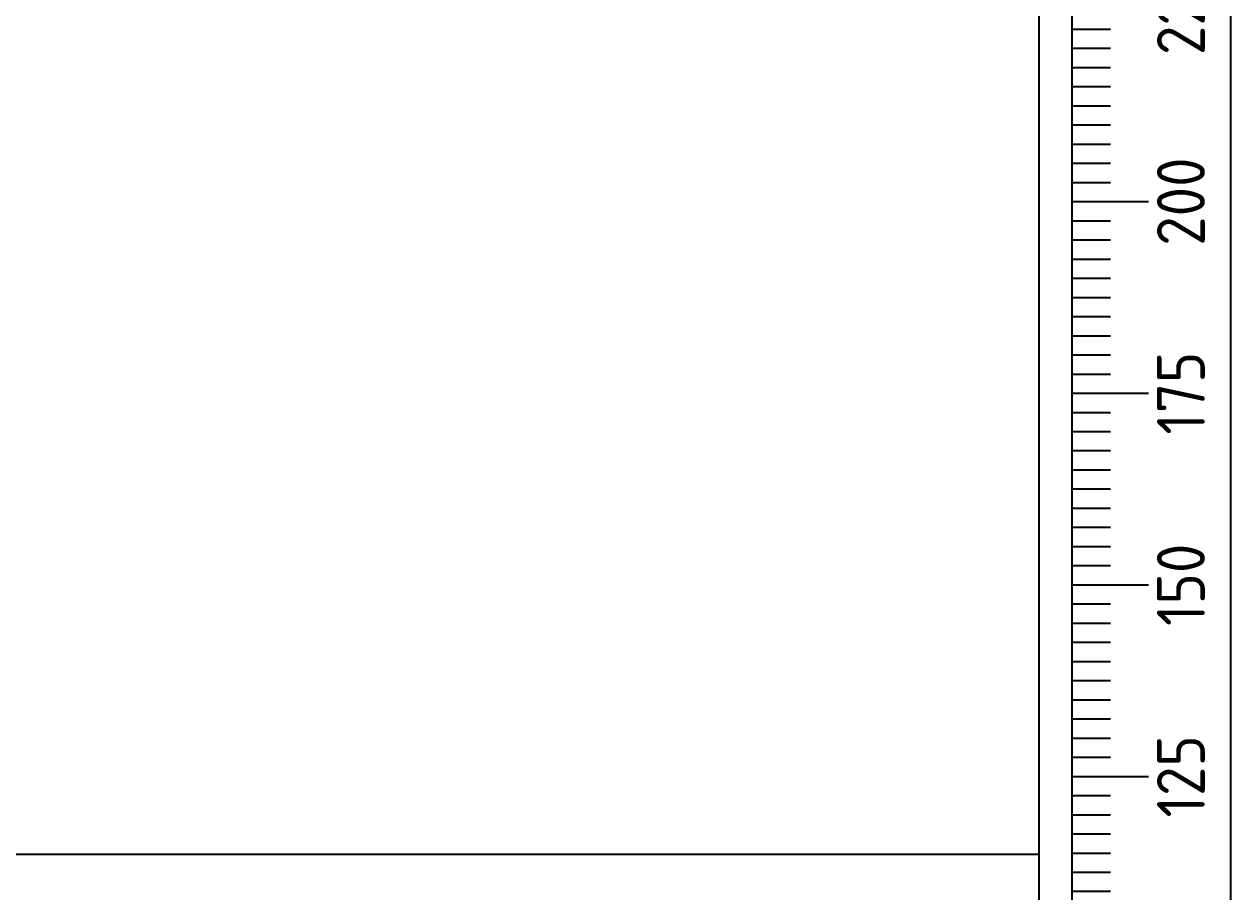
# Model space of a CAD drawing. Header units: millimetres. Extents: x 0 to 420, y 0 to 297.
# Drawn here: x 384 to 415.5, y 81.85 to 104.5 of the extents above; entities that cross this region are included whole.
import ezdxf
from ezdxf.enums import TextEntityAlignment as Align

# ---------------------------------------------------------------- set-up
doc = ezdxf.new("R2010")
doc.units = ezdxf.units.MM
doc.header["$LTSCALE"] = 10
doc.header["$MEASUREMENT"] = 0
for name, color, linetype in [('L18', 4, 'Continuous'), ('L25', 1, 'Continuous'), ('TBLK18', 4, 'Continuous'), ('TBLK25', 1, 'Continuous'), ('TBLK35', 3, 'Continuous'), ('TBLK50', 7, 'Continuous')]:
    doc.layers.add(name, color=color, linetype=linetype)
doc.styles.add('ISO', font='isocp2.shx')

# ---------------------------------------------------------------- blocks, each defined once
blk = doc.blocks.new('A3BBLK')
at = {"layer": 'TBLK50'}
blk.add_line((415.5, 4.5), (415.5, 292.5), dxfattribs=at)
blk = doc.blocks.new('a3_in_vtblk std dwg')
at = {"layer": 'TBLK35'}
for p, q in [((410.5, 37), (410.5, 292.5)), ((352.5, 82.841), (410.5, 82.841))]:
    blk.add_line(p, q, dxfattribs=at)
blk.add_blockref('A3BBLK', (0, 0))
at = {"layer": 'TBLK18', "style": 'ISO'}
blk.add_attdef('MR_DIRECTORATE', text='', height=1.5, dxfattribs=at).set_placement((381.5, 68.119), align=Align.CENTER)
for tag, p in [('STREET_NAME', (355.514, 62.1)), ('SUBURB_POSTCODE', (388.488, 62.1)), ('TELEPHONE_NO.', (368.306, 59.836)), ('FAX_NO.', (393.555, 59.836))]:
    blk.add_attdef(tag, p, '', height=1.5, dxfattribs=at)
at = {"layer": 'TBLK25', "style": 'ISO'}
for tag, height, p in [('MR_BRANCH', 2, (381.5, 65.199)), ('ROAD_SECTION', 1.75, (384.5, 29.162)), ('SLK', 1.75, (384.5, 26.108)), ('CHAINAGE', 1.75, (384.5, 19.205))]:
    blk.add_attdef(tag, text='', height=height, dxfattribs=at).set_placement(p, align=Align.CENTER)
for tag, p, height in [('FILE_NUMBER', (371.773, 54.237), 2.5), ('DESIGNED_/_DRAWN', (371.773, 49.487), 2), ('VERIFIED', (371.773, 44.487), 2), ('APPROVED', (371.773, 39.487), 2), ('LOCAL_AUTHORITY', (370.48, 16.733), 1.25)]:
    blk.add_attdef(tag, p, '', height=height, dxfattribs=at)
at = {"layer": 'TBLK35', "style": 'ISO', "width": 0.9}
for tag, p in [('ROAD_PROJECT&NUMBER', (384.5, 32.231)), ('DRAWING_DESCRIPTION', (384.5, 22.288))]:
    blk.add_attdef(tag, text='', height=2.5, dxfattribs=at).set_placement(p, align=Align.CENTER)
at = {"layer": 'TBLK50', "style": 'ISO'}
blk.add_attdef('MRWA_DRG_NUMBER', (356.288, 6.085), '', height=5, dxfattribs=at)
blk = doc.blocks.new('sca5_3')
at = {"layer": 'L18'}
for p, q in [((-4.146, 14), (-4.146, 89)), ((-4.146, 58.5), (-3.146, 58.5)), ((-4.146, 58), (-3.146, 58)), ((-4.146, 57.5), (-3.146, 57.5)), ((-4.146, 57), (-3.146, 57)), ((-4.146, 56.5), (-3.146, 56.5)), ((-4.146, 56), (-3.146, 56)), ((-4.146, 55.5), (-3.146, 55.5)), ((-4.146, 55), (-3.146, 55)), ((-4.146, 54.5), (-3.146, 54.5)), ((-4.146, 54), (-2.146, 54)), ((-4.146, 53.5), (-3.146, 53.5)), ((-4.146, 53), (-3.146, 53)), ((-4.146, 52.5), (-3.146, 52.5)), ((-4.146, 52), (-3.146, 52)), ((-4.146, 51.5), (-3.146, 51.5)), ((-4.146, 51), (-3.146, 51)), ((-4.146, 50.5), (-3.146, 50.5)), ((-4.146, 50), (-3.146, 50)), ((-4.146, 49.5), (-3.146, 49.5)), ((-4.146, 49), (-2.146, 49)), ((-4.146, 48.5), (-3.146, 48.5)), ((-4.146, 48), (-3.146, 48)), ((-4.146, 47.5), (-3.146, 47.5)), ((-4.146, 47), (-3.146, 47)), ((-4.146, 46.5), (-3.146, 46.5)), ((-4.146, 46), (-3.146, 46)), ((-4.146, 45.5), (-3.146, 45.5)), ((-4.146, 45), (-3.146, 45)), ((-4.146, 44.5), (-3.146, 44.5)), ((-4.146, 44), (-2.146, 44)), ((-4.146, 43.5), (-3.146, 43.5)), ((-4.146, 43), (-3.146, 43)), ((-4.146, 42.5), (-3.146, 42.5)), ((-4.146, 42), (-3.146, 42)), ((-4.146, 41.5), (-3.146, 41.5)), ((-4.146, 41), (-3.146, 41)), ((-4.146, 40.5), (-3.146, 40.5)), ((-4.146, 40), (-3.146, 40)), ((-4.146, 39.5), (-3.146, 39.5)), ((-4.146, 39), (-2.146, 39)), ((-4.146, 38.5), (-3.146, 38.5)), ((-4.146, 38), (-3.146, 38)), ((-4.146, 37.5), (-3.146, 37.5)), ((-4.146, 37), (-3.146, 37)), ((-4.146, 36.5), (-3.146, 36.5)), ((-4.146, 36), (-3.146, 36))]:
    blk.add_line(p, q, dxfattribs=at)
at = {"layer": 'L18', "style": 'ISO'}
for s, p in [('225', (-0.679, 59)), ('200', (-0.679, 54)), ('175', (-0.679, 49)), ('150', (-0.679, 44)), ('125', (-0.679, 39))]:
    blk.add_text(s, height=1.25, rotation=90, dxfattribs=at).set_placement(p, align=Align.CENTER)

msp = doc.modelspace()

# ---------------------------------------------------------------- block references
msp.add_blockref('a3_in_vtblk std dwg', (0, 0))
at = {"layer": 'L25'}
msp.add_blockref('sca5_3', (415.5, 45.868454), dxfattribs=at)

doc.saveas('drawing.dxf')
